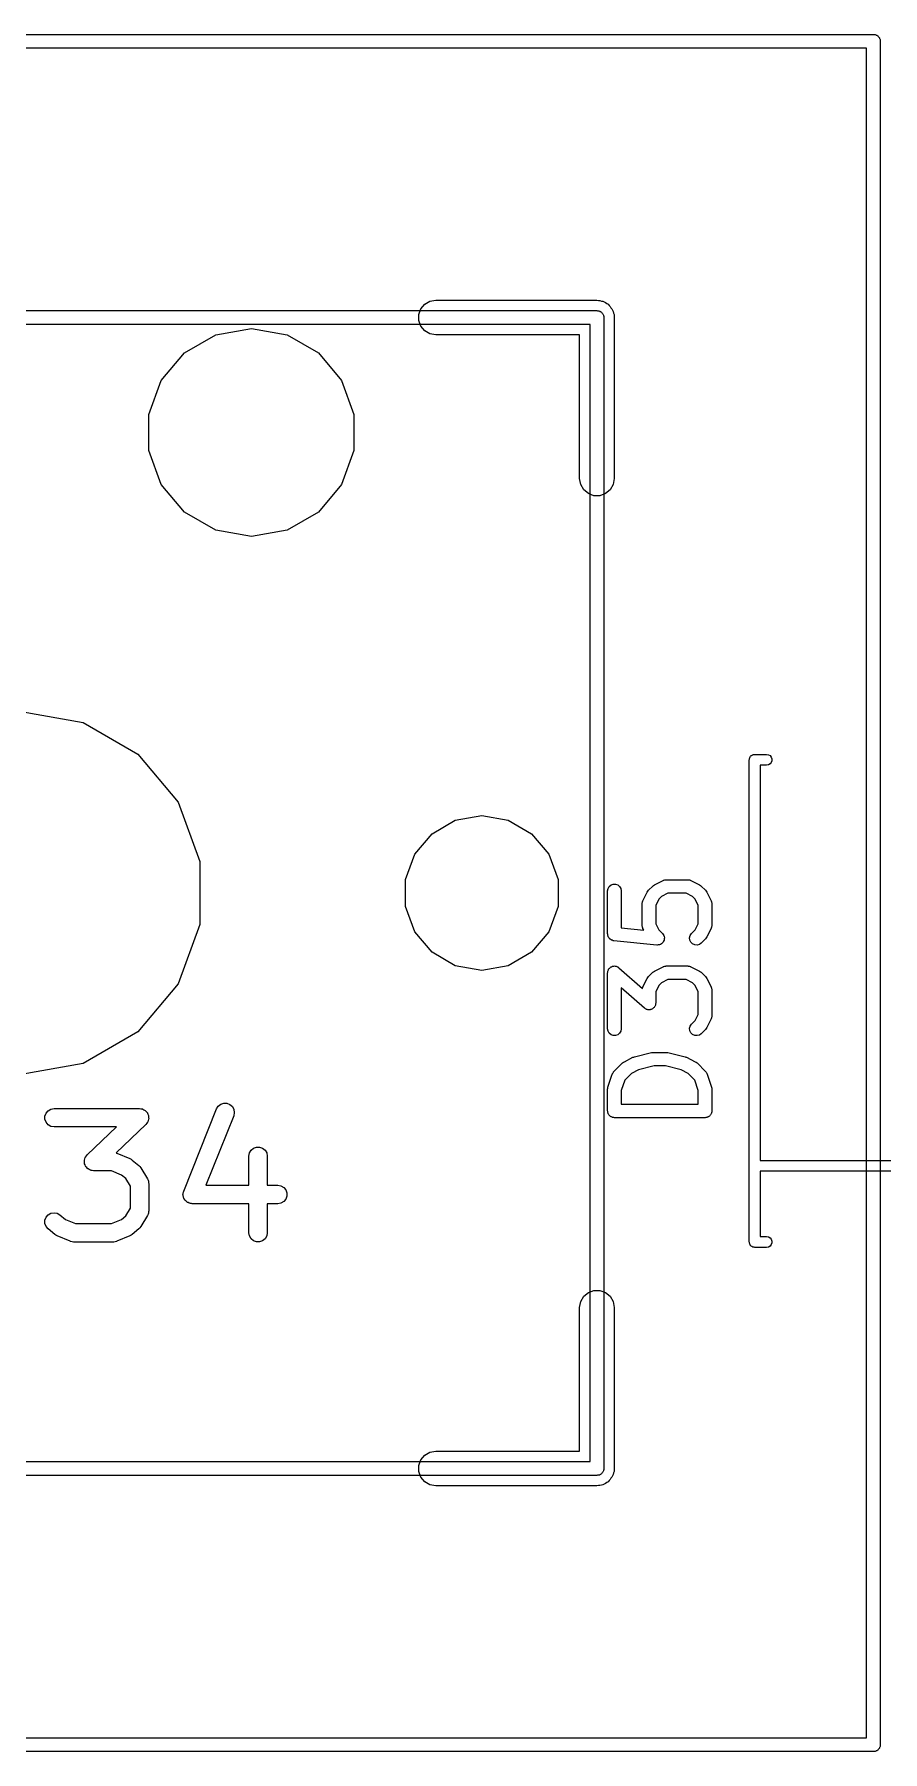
# Model space of a CAD drawing. Header units: millimetres. Extents: x 50 to 169, y 50 to 167.
# Drawn here: x 139.26 to 148.61, y 70.3 to 89.25 of the extents above; entities that cross this region are included whole.
import ezdxf

# ---------------------------------------------------------------- set-up
doc = ezdxf.new("R2010")
doc.units = ezdxf.units.MM
doc.layers.add('BLACK', color=7, linetype='Continuous')

# ---------------------------------------------------------------- blocks, each defined once
blk = doc.blocks.new('hhskb2-Cmts.User')
at = {"layer": 'BLACK'}
for p, q in [((119.65, -100.574), (132.35, -100.574)), ((132.35, -100.574), (132.357, -100.575)), ((132.357, -100.575), (132.363, -100.575)), ((132.363, -100.575), (132.369, -100.577)), ((132.369, -100.577), (132.376, -100.578)), ((132.376, -100.578), (132.382, -100.582)), ((132.382, -100.582), (132.388, -100.584)), ((132.388, -100.584), (132.393, -100.588)), ((132.393, -100.588), (132.399, -100.592)), ((132.399, -100.592), (132.403, -100.597)), ((132.403, -100.597), (132.408, -100.601)), ((132.408, -100.601), (132.412, -100.607)), ((132.412, -100.607), (132.416, -100.612)), ((132.416, -100.612), (132.418, -100.618)), ((132.274, -100.726), (119.726, -100.726)), ((132.274, -113.274), (132.274, -100.726)), ((132.418, -100.618), (132.422, -100.624)), ((132.422, -100.624), (132.423, -100.631)), ((132.423, -100.631), (132.425, -100.637)), ((132.425, -100.637), (132.425, -100.643)), ((132.425, -100.643), (132.426, -100.65)), ((132.426, -100.65), (132.426, -113.35)), ((119.726, -113.274), (132.274, -113.274)), ((132.35, -113.426), (119.65, -113.426)), ((132.357, -113.425), (132.35, -113.426)), ((132.363, -113.425), (132.357, -113.425)), ((132.369, -113.423), (132.363, -113.425)), ((132.376, -113.422), (132.369, -113.423)), ((132.382, -113.418), (132.376, -113.422)), ((132.388, -113.416), (132.382, -113.418)), ((132.393, -113.412), (132.388, -113.416)), ((132.399, -113.408), (132.393, -113.412)), ((132.403, -113.403), (132.399, -113.408)), ((132.408, -113.399), (132.403, -113.403)), ((132.412, -113.393), (132.408, -113.399)), ((132.416, -113.388), (132.412, -113.393)), ((132.418, -113.382), (132.416, -113.388)), ((132.422, -113.376), (132.418, -113.382)), ((132.423, -113.369), (132.422, -113.376)), ((132.425, -113.363), (132.423, -113.369)), ((132.426, -113.35), (132.425, -113.357)), ((132.425, -113.357), (132.425, -113.363))]:
    blk.add_line(p, q, dxfattribs=at)
blk = doc.blocks.new('hhskb2-Dwgs.User')
at = {"layer": 'BLACK'}
for p, q in [((116.602, -97.5258), (135.398, -97.5258)), ((135.398, -97.5258), (135.405, -97.527)), ((135.405, -97.527), (135.411, -97.527)), ((135.411, -97.527), (135.417, -97.5292)), ((135.417, -97.5292), (135.424, -97.5304)), ((135.424, -97.5304), (135.43, -97.5337)), ((135.43, -97.5337), (135.436, -97.536)), ((135.436, -97.536), (135.441, -97.5403)), ((135.441, -97.5403), (135.447, -97.5436)), ((135.447, -97.5436), (135.451, -97.5487)), ((135.451, -97.5487), (135.456, -97.553)), ((135.456, -97.553), (135.46, -97.5588)), ((135.46, -97.5588), (135.464, -97.5639)), ((135.464, -97.5639), (135.466, -97.5702)), ((135.466, -97.5702), (135.47, -97.5759)), ((135.47, -97.5759), (135.471, -97.5825)), ((135.471, -97.5825), (135.473, -97.5888)), ((135.322, -97.6782), (116.678, -97.6782)), ((135.322, -116.322), (135.322, -97.6782)), ((135.473, -97.5888), (135.473, -97.5954)), ((135.473, -97.5954), (135.474, -97.602)), ((135.474, -97.602), (135.474, -116.398)), ((116.678, -116.322), (135.322, -116.322)), ((135.398, -116.474), (116.602, -116.474)), ((135.405, -116.473), (135.398, -116.474)), ((135.411, -116.473), (135.405, -116.473)), ((135.417, -116.471), (135.411, -116.473)), ((135.424, -116.47), (135.417, -116.471)), ((135.43, -116.466), (135.424, -116.47)), ((135.436, -116.464), (135.43, -116.466)), ((135.441, -116.46), (135.436, -116.464)), ((135.447, -116.456), (135.441, -116.46)), ((135.451, -116.451), (135.447, -116.456)), ((135.456, -116.447), (135.451, -116.451)), ((135.46, -116.441), (135.456, -116.447)), ((135.464, -116.436), (135.46, -116.441)), ((135.466, -116.43), (135.464, -116.436)), ((135.47, -116.424), (135.466, -116.43)), ((135.471, -116.417), (135.47, -116.424)), ((135.473, -116.411), (135.471, -116.417)), ((135.474, -116.398), (135.473, -116.405)), ((135.473, -116.405), (135.473, -116.411))]:
    blk.add_line(p, q, dxfattribs=at)
blk = doc.blocks.new('hhskb2-F.SilkS')
at = {"layer": 'BLACK'}
for p, q in [((130.384, -100.617), (130.407, -100.555)), ((130.407, -100.555), (130.45, -100.504)), ((130.45, -100.504), (130.507, -100.471)), ((130.507, -100.471), (130.572, -100.459)), ((130.572, -100.459), (132.35, -100.459)), ((132.35, -100.459), (132.366, -100.462)), ((132.366, -100.462), (132.383, -100.462)), ((132.383, -100.462), (132.399, -100.468)), ((132.399, -100.468), (132.415, -100.471)), ((132.415, -100.471), (132.43, -100.479)), ((132.43, -100.479), (132.445, -100.485)), ((132.445, -100.485), (132.458, -100.496)), ((132.458, -100.496), (132.472, -100.504)), ((132.472, -100.504), (132.483, -100.517)), ((132.483, -100.517), (132.496, -100.528)), ((132.496, -100.528), (132.504, -100.542)), ((132.504, -100.542), (132.515, -100.555)), ((132.515, -100.555), (132.521, -100.57)), ((132.521, -100.57), (132.529, -100.585)), ((132.529, -100.585), (132.532, -100.601)), ((132.532, -100.601), (132.538, -100.617)), ((128.148, -100.842), (128.54, -100.773)), ((128.54, -100.773), (128.932, -100.842)), ((130.384, -100.683), (130.384, -100.617)), ((130.407, -100.745), (130.384, -100.683)), ((130.45, -100.796), (130.407, -100.745)), ((130.507, -100.829), (130.45, -100.796)), ((132.538, -100.617), (132.538, -100.634)), ((132.538, -100.634), (132.54, -100.65)), ((132.54, -100.65), (132.54, -102.428)), ((127.802, -101.041), (128.148, -100.842)), ((128.932, -100.842), (129.278, -101.041)), ((130.572, -100.84), (130.507, -100.829)), ((132.159, -100.84), (130.572, -100.84)), ((132.159, -102.428), (132.159, -100.84)), ((127.546, -101.346), (127.802, -101.041)), ((129.278, -101.041), (129.534, -101.346)), ((127.41, -101.721), (127.546, -101.346)), ((129.534, -101.346), (129.67, -101.721)), ((127.41, -102.119), (127.41, -101.721)), ((129.67, -101.721), (129.67, -102.119)), ((127.546, -102.494), (127.41, -102.119)), ((129.67, -102.119), (129.534, -102.494)), ((127.802, -102.799), (127.546, -102.494)), ((129.534, -102.494), (129.278, -102.799)), ((132.171, -102.493), (132.159, -102.428)), ((132.204, -102.55), (132.171, -102.493)), ((132.529, -102.493), (132.496, -102.55)), ((132.54, -102.428), (132.529, -102.493)), ((132.255, -102.593), (132.204, -102.55)), ((132.317, -102.616), (132.255, -102.593)), ((132.383, -102.616), (132.317, -102.616)), ((132.445, -102.593), (132.383, -102.616)), ((132.496, -102.55), (132.445, -102.593)), ((128.148, -102.998), (127.802, -102.799)), ((129.278, -102.799), (128.932, -102.998)), ((128.54, -103.067), (128.148, -102.998)), ((128.932, -102.998), (128.54, -103.067)), ((126, -104.998), (126.685, -105.119)), ((126.685, -105.119), (127.287, -105.467)), ((127.287, -105.467), (127.733, -105.999)), ((134.03, -105.53), (134.031, -105.525)), ((134.03, -110.85), (134.03, -105.53)), ((134.031, -105.52), (134.033, -105.515)), ((134.031, -105.525), (134.031, -105.52)), ((134.033, -105.515), (134.034, -105.509)), ((134.034, -105.509), (134.036, -105.505)), ((134.036, -105.505), (134.038, -105.5)), ((134.038, -105.5), (134.041, -105.496)), ((134.041, -105.496), (134.044, -105.491)), ((134.044, -105.491), (134.048, -105.488)), ((134.048, -105.488), (134.051, -105.484)), ((134.051, -105.484), (134.056, -105.481)), ((134.056, -105.481), (134.06, -105.478)), ((134.06, -105.478), (134.065, -105.476)), ((134.065, -105.476), (134.069, -105.474)), ((134.069, -105.474), (134.075, -105.473)), ((134.075, -105.473), (134.08, -105.471)), ((134.08, -105.471), (134.085, -105.471)), ((134.085, -105.471), (134.09, -105.47)), ((134.09, -105.47), (134.22, -105.47)), ((134.22, -105.47), (134.241, -105.474)), ((134.241, -105.474), (134.259, -105.484)), ((134.259, -105.484), (134.272, -105.5)), ((134.272, -105.5), (134.279, -105.52)), ((134.279, -105.54), (134.272, -105.56)), ((134.279, -105.52), (134.279, -105.54)), ((134.22, -105.59), (134.15, -105.59)), ((134.15, -105.59), (134.15, -109.95)), ((134.241, -105.586), (134.22, -105.59)), ((134.259, -105.576), (134.241, -105.586)), ((134.272, -105.56), (134.259, -105.576)), ((127.733, -105.999), (127.971, -106.652)), ((130.531, -106.346), (130.788, -106.197)), ((130.788, -106.197), (131.08, -106.146)), ((131.08, -106.146), (131.372, -106.197)), ((131.372, -106.197), (131.629, -106.346)), ((130.34, -106.573), (130.531, -106.346)), ((131.629, -106.346), (131.82, -106.573)), ((127.971, -106.652), (127.971, -107.348)), ((130.239, -106.852), (130.34, -106.573)), ((131.82, -106.573), (131.921, -106.852)), ((130.239, -107.148), (130.239, -106.852)), ((131.921, -106.852), (131.921, -107.148)), ((132.985, -106.909), (133.08, -106.861)), ((133.08, -106.861), (133.084, -106.86)), ((133.084, -106.86), (133.088, -106.858)), ((133.088, -106.858), (133.097, -106.856)), ((133.097, -106.856), (133.105, -106.854)), ((133.105, -106.854), (133.11, -106.854)), ((133.11, -106.854), (133.114, -106.853)), ((133.114, -106.853), (133.352, -106.853)), ((133.352, -106.853), (133.356, -106.854)), ((133.356, -106.854), (133.36, -106.854)), ((133.36, -106.854), (133.369, -106.856)), ((133.369, -106.856), (133.378, -106.858)), ((133.378, -106.858), (133.381, -106.86)), ((133.381, -106.86), (133.385, -106.861)), ((133.385, -106.861), (133.481, -106.909)), ((132.467, -106.976), (132.472, -106.95)), ((132.467, -107.452), (132.467, -106.976)), ((132.472, -106.95), (132.485, -106.928)), ((132.485, -106.928), (132.505, -106.911)), ((132.505, -106.911), (132.529, -106.902)), ((132.529, -106.902), (132.555, -106.902)), ((132.555, -106.902), (132.58, -106.911)), ((132.58, -106.911), (132.6, -106.928)), ((132.6, -106.928), (132.613, -106.95)), ((132.613, -106.95), (132.617, -106.976)), ((132.617, -106.976), (132.617, -107.384)), ((132.856, -107.085), (132.904, -106.99)), ((132.904, -106.99), (132.911, -106.98)), ((132.911, -106.98), (132.918, -106.97)), ((132.918, -106.97), (132.966, -106.923)), ((132.966, -106.923), (132.975, -106.916)), ((132.975, -106.916), (132.985, -106.909)), ((133.063, -107.037), (133.033, -107.068)), ((133.132, -107.003), (133.063, -107.037)), ((133.334, -107.003), (133.132, -107.003)), ((133.403, -107.037), (133.334, -107.003)), ((133.433, -107.068), (133.403, -107.037)), ((133.481, -106.909), (133.49, -106.916)), ((133.49, -106.916), (133.5, -106.923)), ((133.5, -106.923), (133.548, -106.97)), ((133.548, -106.97), (133.555, -106.98)), ((133.555, -106.98), (133.562, -106.99)), ((133.562, -106.99), (133.609, -107.085)), ((130.34, -107.427), (130.239, -107.148)), ((131.921, -107.148), (131.82, -107.427)), ((132.848, -107.119), (132.849, -107.114)), ((132.848, -107.357), (132.848, -107.119)), ((132.849, -107.11), (132.851, -107.102)), ((132.849, -107.114), (132.849, -107.11)), ((132.851, -107.102), (132.853, -107.093)), ((132.853, -107.093), (132.855, -107.089)), ((132.855, -107.089), (132.856, -107.085)), ((133.033, -107.068), (132.998, -107.136)), ((132.998, -107.136), (132.998, -107.339)), ((133.467, -107.136), (133.433, -107.068)), ((133.467, -107.339), (133.467, -107.136)), ((133.609, -107.085), (133.611, -107.089)), ((133.611, -107.089), (133.613, -107.093)), ((133.613, -107.093), (133.614, -107.102)), ((133.614, -107.102), (133.617, -107.11)), ((133.617, -107.11), (133.617, -107.114)), ((133.617, -107.114), (133.617, -107.119)), ((133.617, -107.119), (133.617, -107.357)), ((127.971, -107.348), (127.733, -108.001)), ((130.531, -107.654), (130.34, -107.427)), ((131.82, -107.427), (131.629, -107.654)), ((132.617, -107.384), (132.866, -107.409)), ((132.849, -107.361), (132.848, -107.357)), ((132.849, -107.365), (132.849, -107.361)), ((132.851, -107.374), (132.849, -107.365)), ((132.853, -107.382), (132.851, -107.374)), ((132.855, -107.386), (132.853, -107.382)), ((132.856, -107.39), (132.855, -107.386)), ((132.866, -107.409), (132.856, -107.39)), ((132.998, -107.339), (133.033, -107.407)), ((133.033, -107.407), (133.072, -107.446)), ((133.394, -107.446), (133.433, -107.407)), ((133.433, -107.407), (133.467, -107.339)), ((133.609, -107.39), (133.562, -107.485)), ((133.611, -107.386), (133.609, -107.39)), ((133.613, -107.382), (133.611, -107.386)), ((133.614, -107.374), (133.613, -107.382)), ((133.617, -107.365), (133.614, -107.374)), ((133.617, -107.357), (133.617, -107.361)), ((133.617, -107.361), (133.617, -107.365)), ((132.468, -107.455), (132.467, -107.452)), ((132.468, -107.458), (132.468, -107.455)), ((132.47, -107.467), (132.468, -107.458)), ((132.472, -107.478), (132.47, -107.467)), ((132.473, -107.48), (132.472, -107.478)), ((132.474, -107.483), (132.473, -107.48)), ((132.48, -107.491), (132.474, -107.483)), ((132.485, -107.5), (132.48, -107.491)), ((132.487, -107.502), (132.485, -107.5)), ((132.489, -107.504), (132.487, -107.502)), ((132.497, -107.51), (132.489, -107.504)), ((132.505, -107.517), (132.497, -107.51)), ((132.508, -107.518), (132.505, -107.517)), ((132.51, -107.519), (132.508, -107.518)), ((132.52, -107.522), (132.51, -107.519)), ((132.529, -107.526), (132.52, -107.522)), ((132.532, -107.526), (132.529, -107.526)), ((132.535, -107.527), (132.532, -107.526)), ((133.011, -107.574), (132.535, -107.527)), ((133.012, -107.574), (133.011, -107.574)), ((133.024, -107.573), (133.012, -107.574)), ((133.012, -107.574), (133.012, -107.574)), ((133.037, -107.572), (133.024, -107.573)), ((133.038, -107.572), (133.037, -107.572)), ((133.049, -107.567), (133.038, -107.572)), ((133.038, -107.572), (133.038, -107.572)), ((133.061, -107.561), (133.049, -107.567)), ((133.062, -107.561), (133.061, -107.561)), ((133.061, -107.561), (133.061, -107.561)), ((133.07, -107.552), (133.062, -107.561)), ((133.079, -107.543), (133.07, -107.552)), ((133.072, -107.446), (133.072, -107.447)), ((133.072, -107.447), (133.072, -107.447)), ((133.072, -107.447), (133.079, -107.458)), ((133.079, -107.458), (133.087, -107.468)), ((133.08, -107.543), (133.079, -107.543)), ((133.085, -107.531), (133.08, -107.543)), ((133.08, -107.543), (133.08, -107.543)), ((133.091, -107.52), (133.085, -107.531)), ((133.087, -107.468), (133.087, -107.468)), ((133.087, -107.468), (133.087, -107.469)), ((133.087, -107.469), (133.09, -107.481)), ((133.09, -107.481), (133.093, -107.493)), ((133.092, -107.506), (133.091, -107.519)), ((133.091, -107.519), (133.091, -107.519)), ((133.091, -107.519), (133.091, -107.52)), ((133.093, -107.494), (133.092, -107.506)), ((133.093, -107.493), (133.093, -107.493)), ((133.093, -107.493), (133.093, -107.494)), ((133.372, -107.493), (133.379, -107.468)), ((133.375, -107.519), (133.372, -107.493)), ((133.386, -107.543), (133.375, -107.519)), ((133.379, -107.468), (133.394, -107.446)), ((133.404, -107.561), (133.386, -107.543)), ((133.428, -107.572), (133.404, -107.561)), ((133.454, -107.574), (133.428, -107.572)), ((133.479, -107.567), (133.454, -107.574)), ((133.5, -107.553), (133.479, -107.567)), ((133.548, -107.505), (133.5, -107.553)), ((133.555, -107.495), (133.548, -107.505)), ((133.562, -107.485), (133.555, -107.495)), ((130.788, -107.803), (130.531, -107.654)), ((131.08, -107.854), (130.788, -107.803)), ((131.372, -107.803), (131.08, -107.854)), ((131.629, -107.654), (131.372, -107.803)), ((132.505, -107.816), (132.512, -107.813)), ((132.512, -107.813), (132.518, -107.809)), ((132.518, -107.809), (132.524, -107.809)), ((132.524, -107.809), (132.529, -107.807)), ((132.529, -107.807), (132.537, -107.807)), ((132.537, -107.807), (132.544, -107.805)), ((132.544, -107.805), (132.55, -107.807)), ((132.55, -107.807), (132.555, -107.807)), ((132.555, -107.807), (132.562, -107.809)), ((132.562, -107.809), (132.569, -107.811)), ((132.569, -107.811), (132.574, -107.814)), ((132.574, -107.814), (132.58, -107.816)), ((132.985, -107.861), (133.08, -107.813)), ((133.08, -107.813), (133.084, -107.812)), ((133.084, -107.812), (133.088, -107.81)), ((133.088, -107.81), (133.097, -107.808)), ((133.097, -107.808), (133.105, -107.806)), ((133.105, -107.806), (133.11, -107.806)), ((133.11, -107.806), (133.114, -107.805)), ((133.114, -107.805), (133.352, -107.805)), ((133.352, -107.805), (133.356, -107.806)), ((133.356, -107.806), (133.36, -107.806)), ((133.36, -107.806), (133.369, -107.808)), ((133.369, -107.808), (133.378, -107.81)), ((133.378, -107.81), (133.381, -107.812)), ((133.381, -107.812), (133.385, -107.813)), ((133.385, -107.813), (133.481, -107.861)), ((127.733, -108.001), (127.287, -108.533)), ((132.467, -107.88), (132.469, -107.873)), ((132.467, -108.5), (132.467, -107.88)), ((132.469, -107.866), (132.471, -107.861)), ((132.469, -107.873), (132.469, -107.866)), ((132.471, -107.861), (132.472, -107.855)), ((132.472, -107.855), (132.476, -107.848)), ((132.476, -107.848), (132.478, -107.842)), ((132.478, -107.842), (132.482, -107.837)), ((132.482, -107.837), (132.485, -107.832)), ((132.485, -107.832), (132.491, -107.828)), ((132.491, -107.828), (132.495, -107.822)), ((132.495, -107.822), (132.5, -107.819)), ((132.5, -107.819), (132.505, -107.816)), ((132.58, -107.816), (132.585, -107.82)), ((132.585, -107.82), (132.592, -107.824)), ((132.592, -107.824), (132.852, -108.052)), ((132.856, -108.037), (132.904, -107.942)), ((132.904, -107.942), (132.911, -107.933)), ((132.911, -107.933), (132.918, -107.923)), ((132.918, -107.923), (132.966, -107.875)), ((132.966, -107.875), (132.975, -107.868)), ((132.975, -107.868), (132.985, -107.861)), ((133.063, -107.99), (133.033, -108.02)), ((133.132, -107.955), (133.063, -107.99)), ((133.334, -107.955), (133.132, -107.955)), ((133.403, -107.99), (133.334, -107.955)), ((133.433, -108.02), (133.403, -107.99)), ((133.481, -107.861), (133.49, -107.868)), ((133.49, -107.868), (133.5, -107.875)), ((133.5, -107.875), (133.548, -107.923)), ((133.548, -107.923), (133.555, -107.933)), ((133.555, -107.933), (133.562, -107.942)), ((133.562, -107.942), (133.609, -108.037)), ((132.874, -108.27), (132.617, -108.046)), ((132.617, -108.046), (132.617, -108.5)), ((132.852, -108.052), (132.853, -108.045)), ((132.853, -108.045), (132.855, -108.042)), ((132.855, -108.042), (132.856, -108.037)), ((133.033, -108.02), (132.998, -108.089)), ((132.998, -108.089), (132.998, -108.214)), ((133.467, -108.089), (133.433, -108.02)), ((133.467, -108.339), (133.467, -108.089)), ((133.609, -108.037), (133.611, -108.042)), ((133.611, -108.042), (133.613, -108.045)), ((133.613, -108.045), (133.614, -108.054)), ((133.614, -108.054), (133.617, -108.062)), ((133.617, -108.062), (133.617, -108.067)), ((133.617, -108.067), (133.617, -108.071)), ((133.617, -108.071), (133.617, -108.357)), ((132.88, -108.274), (132.874, -108.27)), ((132.886, -108.279), (132.88, -108.274)), ((132.891, -108.281), (132.886, -108.279)), ((132.896, -108.284), (132.891, -108.281)), ((132.903, -108.285), (132.896, -108.284)), ((132.91, -108.288), (132.903, -108.285)), ((132.916, -108.288), (132.91, -108.288)), ((132.922, -108.289), (132.916, -108.288)), ((132.929, -108.288), (132.922, -108.289)), ((132.936, -108.288), (132.929, -108.288)), ((132.942, -108.286), (132.936, -108.288)), ((132.948, -108.285), (132.942, -108.286)), ((132.954, -108.281), (132.948, -108.285)), ((132.961, -108.279), (132.954, -108.281)), ((132.965, -108.275), (132.961, -108.279)), ((132.97, -108.272), (132.965, -108.275)), ((132.975, -108.267), (132.97, -108.272)), ((132.981, -108.262), (132.975, -108.267)), ((132.984, -108.257), (132.981, -108.262)), ((132.987, -108.253), (132.984, -108.257)), ((132.99, -108.246), (132.987, -108.253)), ((132.994, -108.239), (132.99, -108.246)), ((132.995, -108.234), (132.994, -108.239)), ((132.997, -108.228), (132.995, -108.234)), ((132.998, -108.214), (132.997, -108.221)), ((132.997, -108.221), (132.997, -108.228)), ((133.433, -108.407), (133.467, -108.339)), ((133.613, -108.382), (133.611, -108.386)), ((133.614, -108.374), (133.613, -108.382)), ((133.617, -108.365), (133.614, -108.374)), ((133.617, -108.357), (133.617, -108.361)), ((133.617, -108.361), (133.617, -108.365)), ((127.287, -108.533), (126.685, -108.881)), ((132.472, -108.525), (132.467, -108.5)), ((132.485, -108.548), (132.472, -108.525)), ((132.505, -108.564), (132.485, -108.548)), ((132.529, -108.573), (132.505, -108.564)), ((132.555, -108.573), (132.529, -108.573)), ((132.58, -108.564), (132.555, -108.573)), ((132.6, -108.548), (132.58, -108.564)), ((132.613, -108.525), (132.6, -108.548)), ((132.617, -108.5), (132.613, -108.525)), ((133.372, -108.493), (133.379, -108.468)), ((133.375, -108.519), (133.372, -108.493)), ((133.386, -108.543), (133.375, -108.519)), ((133.379, -108.468), (133.394, -108.446)), ((133.404, -108.561), (133.386, -108.543)), ((133.394, -108.446), (133.433, -108.407)), ((133.428, -108.572), (133.404, -108.561)), ((133.454, -108.574), (133.428, -108.572)), ((133.479, -108.567), (133.454, -108.574)), ((133.5, -108.553), (133.479, -108.567)), ((133.548, -108.505), (133.5, -108.553)), ((133.555, -108.495), (133.548, -108.505)), ((133.562, -108.485), (133.555, -108.495)), ((133.609, -108.39), (133.562, -108.485)), ((133.611, -108.386), (133.609, -108.39)), ((132.762, -108.808), (132.953, -108.76)), ((132.953, -108.76), (132.962, -108.759)), ((132.962, -108.759), (132.971, -108.758)), ((132.971, -108.758), (133.114, -108.758)), ((133.114, -108.758), (133.123, -108.759)), ((133.123, -108.759), (133.132, -108.76)), ((133.132, -108.76), (133.322, -108.808)), ((126.685, -108.881), (126, -109.002)), ((132.537, -108.97), (132.632, -108.875)), ((132.632, -108.875), (132.642, -108.868)), ((132.642, -108.868), (132.652, -108.861)), ((132.652, -108.861), (132.747, -108.813)), ((132.807, -108.951), (132.73, -108.99)), ((132.747, -108.813), (132.755, -108.811)), ((132.755, -108.811), (132.762, -108.808)), ((132.98, -108.908), (132.807, -108.951)), ((133.105, -108.908), (132.98, -108.908)), ((133.278, -108.951), (133.105, -108.908)), ((133.355, -108.99), (133.278, -108.951)), ((133.322, -108.808), (133.33, -108.811)), ((133.33, -108.811), (133.338, -108.813)), ((133.338, -108.813), (133.433, -108.861)), ((133.433, -108.861), (133.443, -108.868)), ((133.443, -108.868), (133.453, -108.875)), ((133.453, -108.875), (133.548, -108.97)), ((132.471, -109.142), (132.519, -109)), ((132.519, -109), (132.521, -108.996)), ((132.521, -108.996), (132.522, -108.992)), ((132.522, -108.992), (132.527, -108.984)), ((132.527, -108.984), (132.531, -108.977)), ((132.531, -108.977), (132.534, -108.974)), ((132.534, -108.974), (132.537, -108.97)), ((132.656, -109.064), (132.617, -109.178)), ((132.73, -108.99), (132.656, -109.064)), ((133.429, -109.064), (133.355, -108.99)), ((133.467, -109.178), (133.429, -109.064)), ((133.548, -108.97), (133.55, -108.974)), ((133.55, -108.974), (133.554, -108.977)), ((133.554, -108.977), (133.558, -108.984)), ((133.558, -108.984), (133.563, -108.992)), ((133.563, -108.992), (133.564, -108.996)), ((133.564, -108.996), (133.566, -109)), ((133.566, -109), (133.614, -109.142)), ((128.174, -109.351), (128.202, -109.33)), ((128.202, -109.33), (128.235, -109.318)), ((128.235, -109.318), (128.27, -109.32)), ((128.27, -109.32), (128.303, -109.333)), ((132.467, -109.166), (132.469, -109.154)), ((132.467, -109.404), (132.467, -109.166)), ((132.469, -109.154), (132.471, -109.142)), ((132.617, -109.178), (132.617, -109.329)), ((132.617, -109.329), (133.467, -109.329)), ((133.467, -109.329), (133.467, -109.178)), ((133.614, -109.142), (133.615, -109.154)), ((133.615, -109.154), (133.617, -109.166)), ((133.617, -109.166), (133.617, -109.404)), ((126.263, -109.462), (126.275, -109.429)), ((126.263, -109.497), (126.263, -109.462)), ((126.275, -109.53), (126.263, -109.497)), ((126.275, -109.429), (126.298, -109.402)), ((126.298, -109.402), (126.328, -109.384)), ((126.328, -109.384), (126.363, -109.378)), ((126.363, -109.378), (127.306, -109.378)), ((127.306, -109.378), (127.321, -109.38)), ((127.321, -109.38), (127.335, -109.382)), ((127.335, -109.382), (127.338, -109.383)), ((127.338, -109.383), (127.341, -109.384)), ((127.341, -109.384), (127.354, -109.391)), ((127.354, -109.391), (127.367, -109.398)), ((127.367, -109.398), (127.369, -109.4)), ((127.369, -109.4), (127.372, -109.402)), ((127.372, -109.402), (127.381, -109.413)), ((127.381, -109.413), (127.391, -109.423)), ((127.391, -109.423), (127.392, -109.426)), ((127.392, -109.426), (127.394, -109.429)), ((127.394, -109.429), (127.399, -109.442)), ((127.401, -109.511), (127.397, -109.525)), ((127.399, -109.442), (127.405, -109.456)), ((127.406, -109.497), (127.401, -109.511)), ((127.405, -109.456), (127.405, -109.459)), ((127.405, -109.459), (127.406, -109.462)), ((127.406, -109.462), (127.406, -109.476)), ((127.406, -109.476), (127.407, -109.491)), ((127.407, -109.491), (127.406, -109.494)), ((127.406, -109.494), (127.406, -109.497)), ((127.793, -110.288), (128.155, -109.381)), ((128.344, -109.457), (128.037, -110.225)), ((128.155, -109.381), (128.174, -109.351)), ((128.303, -109.333), (128.33, -109.356)), ((128.33, -109.356), (128.346, -109.387)), ((128.351, -109.422), (128.344, -109.457)), ((128.346, -109.387), (128.351, -109.422)), ((132.469, -109.411), (132.467, -109.404)), ((132.469, -109.417), (132.469, -109.411)), ((132.471, -109.423), (132.469, -109.417)), ((132.472, -109.43), (132.471, -109.423)), ((132.475, -109.436), (132.472, -109.43)), ((132.477, -109.442), (132.475, -109.436)), ((132.482, -109.447), (132.477, -109.442)), ((132.485, -109.452), (132.482, -109.447)), ((132.49, -109.457), (132.485, -109.452)), ((132.494, -109.462), (132.49, -109.457)), ((132.5, -109.465), (132.494, -109.462)), ((132.505, -109.469), (132.5, -109.465)), ((132.511, -109.471), (132.505, -109.469)), ((132.517, -109.475), (132.511, -109.471)), ((132.523, -109.476), (132.517, -109.475)), ((132.529, -109.478), (132.523, -109.476)), ((132.536, -109.478), (132.529, -109.478)), ((132.542, -109.479), (132.536, -109.478)), ((133.542, -109.479), (132.542, -109.479)), ((133.549, -109.478), (133.542, -109.479)), ((133.555, -109.478), (133.549, -109.478)), ((133.562, -109.476), (133.555, -109.478)), ((133.568, -109.475), (133.562, -109.476)), ((133.574, -109.471), (133.568, -109.475)), ((133.58, -109.469), (133.574, -109.471)), ((133.585, -109.465), (133.58, -109.469)), ((133.591, -109.462), (133.585, -109.465)), ((133.595, -109.457), (133.591, -109.462)), ((133.6, -109.452), (133.595, -109.457)), ((133.603, -109.447), (133.6, -109.452)), ((133.607, -109.442), (133.603, -109.447)), ((133.61, -109.436), (133.607, -109.442)), ((133.613, -109.43), (133.61, -109.436)), ((133.614, -109.423), (133.613, -109.43)), ((133.616, -109.417), (133.614, -109.423)), ((133.617, -109.404), (133.616, -109.411)), ((133.616, -109.411), (133.616, -109.417)), ((126.298, -109.557), (126.275, -109.53)), ((126.328, -109.575), (126.298, -109.557)), ((126.363, -109.581), (126.328, -109.575)), ((127.052, -109.581), (126.363, -109.581)), ((126.728, -109.89), (127.052, -109.581)), ((127.376, -109.553), (127.047, -109.867)), ((127.385, -109.541), (127.376, -109.553)), ((127.394, -109.53), (127.385, -109.541)), ((127.395, -109.527), (127.394, -109.53)), ((127.397, -109.525), (127.395, -109.527)), ((126.72, -109.901), (126.728, -109.89)), ((127.047, -109.867), (127.051, -109.868)), ((127.051, -109.868), (127.053, -109.869)), ((127.053, -109.869), (127.055, -109.87)), ((127.055, -109.87), (127.2, -109.93)), ((128.511, -109.903), (128.517, -109.868)), ((128.517, -109.868), (128.535, -109.838)), ((128.535, -109.838), (128.562, -109.815)), ((128.562, -109.815), (128.595, -109.803)), ((128.595, -109.803), (128.63, -109.803)), ((128.63, -109.803), (128.663, -109.815)), ((128.663, -109.815), (128.69, -109.838)), ((128.69, -109.838), (128.708, -109.868)), ((128.708, -109.868), (128.714, -109.903)), ((126.697, -109.952), (126.698, -109.949)), ((126.698, -109.966), (126.697, -109.952)), ((126.698, -109.946), (126.703, -109.932)), ((126.698, -109.949), (126.698, -109.946)), ((126.698, -109.981), (126.698, -109.966)), ((126.699, -109.984), (126.698, -109.981)), ((126.7, -109.987), (126.699, -109.984)), ((126.705, -110.001), (126.7, -109.987)), ((126.703, -109.932), (126.707, -109.918)), ((126.71, -110.014), (126.705, -110.001)), ((126.707, -109.918), (126.709, -109.916)), ((126.709, -109.916), (126.71, -109.913)), ((126.71, -109.913), (126.72, -109.901)), ((126.712, -110.017), (126.71, -110.014)), ((126.714, -110.02), (126.712, -110.017)), ((126.724, -110.03), (126.714, -110.02)), ((126.733, -110.041), (126.724, -110.03)), ((126.736, -110.043), (126.733, -110.041)), ((126.738, -110.045), (126.736, -110.043)), ((126.751, -110.052), (126.738, -110.045)), ((126.764, -110.059), (126.751, -110.052)), ((126.767, -110.059), (126.764, -110.059)), ((126.77, -110.061), (126.767, -110.059)), ((126.784, -110.062), (126.77, -110.061)), ((126.798, -110.065), (126.784, -110.062)), ((126.996, -110.065), (126.798, -110.065)), ((127.108, -110.112), (126.996, -110.065)), ((127.2, -109.93), (127.213, -109.938)), ((127.213, -109.938), (127.226, -109.946)), ((127.226, -109.946), (127.299, -110.006)), ((127.299, -110.006), (127.31, -110.019)), ((127.31, -110.019), (127.321, -110.032)), ((127.321, -110.032), (127.393, -110.153)), ((128.511, -110.225), (128.511, -109.903)), ((128.714, -109.903), (128.714, -110.225)), ((134.15, -109.95), (136.85, -109.95)), ((136.85, -110.07), (134.15, -110.07)), ((134.15, -110.07), (134.15, -110.79)), ((127.155, -110.151), (127.108, -110.112)), ((127.205, -110.233), (127.155, -110.151)), ((127.205, -110.479), (127.205, -110.233)), ((127.393, -110.153), (127.397, -110.162)), ((127.397, -110.162), (127.402, -110.17)), ((127.402, -110.17), (127.403, -110.178)), ((127.403, -110.178), (127.406, -110.186)), ((127.406, -110.186), (127.406, -110.196)), ((127.406, -110.196), (127.408, -110.205)), ((127.408, -110.205), (127.408, -110.508)), ((128.037, -110.225), (128.511, -110.225)), ((128.714, -110.225), (128.83, -110.225)), ((128.83, -110.225), (128.865, -110.231)), ((128.865, -110.231), (128.896, -110.248)), ((128.896, -110.248), (128.918, -110.275)), ((128.918, -110.275), (128.93, -110.309)), ((127.785, -110.323), (127.787, -110.316)), ((127.787, -110.333), (127.785, -110.323)), ((127.787, -110.309), (127.79, -110.299)), ((127.787, -110.316), (127.787, -110.309)), ((127.787, -110.344), (127.787, -110.333)), ((127.789, -110.351), (127.787, -110.344)), ((127.79, -110.358), (127.789, -110.351)), ((127.79, -110.299), (127.793, -110.288)), ((127.795, -110.367), (127.79, -110.358)), ((127.799, -110.377), (127.795, -110.367)), ((127.804, -110.383), (127.799, -110.377)), ((127.807, -110.389), (127.804, -110.383)), ((127.815, -110.396), (127.807, -110.389)), ((127.822, -110.404), (127.815, -110.396)), ((127.828, -110.408), (127.822, -110.404)), ((127.833, -110.413), (127.828, -110.408)), ((127.843, -110.416), (127.833, -110.413)), ((127.852, -110.422), (127.843, -110.416)), ((127.859, -110.423), (127.852, -110.422)), ((127.866, -110.426), (127.859, -110.423)), ((127.877, -110.426), (127.866, -110.426)), ((127.887, -110.428), (127.877, -110.426)), ((128.511, -110.428), (127.887, -110.428)), ((128.511, -110.75), (128.511, -110.428)), ((128.83, -110.428), (128.714, -110.428)), ((128.714, -110.428), (128.714, -110.75)), ((128.865, -110.422), (128.83, -110.428)), ((128.896, -110.404), (128.865, -110.422)), ((128.918, -110.377), (128.896, -110.404)), ((128.93, -110.344), (128.918, -110.377)), ((128.93, -110.309), (128.93, -110.344)), ((126.263, -110.611), (126.275, -110.578)), ((126.263, -110.647), (126.263, -110.611)), ((126.275, -110.68), (126.263, -110.647)), ((126.275, -110.578), (126.297, -110.551)), ((126.297, -110.551), (126.328, -110.533)), ((126.328, -110.533), (126.363, -110.527)), ((126.363, -110.527), (126.397, -110.533)), ((126.397, -110.533), (126.428, -110.551)), ((126.428, -110.551), (126.489, -110.601)), ((126.489, -110.601), (126.601, -110.648)), ((126.601, -110.648), (126.996, -110.648)), ((126.996, -110.648), (127.108, -110.601)), ((127.108, -110.601), (127.155, -110.562)), ((127.155, -110.562), (127.205, -110.479)), ((127.393, -110.56), (127.321, -110.681)), ((127.397, -110.551), (127.393, -110.56)), ((127.402, -110.542), (127.397, -110.551)), ((127.403, -110.534), (127.402, -110.542)), ((127.406, -110.527), (127.403, -110.534)), ((127.408, -110.508), (127.406, -110.517)), ((127.406, -110.517), (127.406, -110.527)), ((126.298, -110.707), (126.275, -110.68)), ((126.37, -110.767), (126.298, -110.707)), ((126.384, -110.775), (126.37, -110.767)), ((126.396, -110.783), (126.384, -110.775)), ((126.541, -110.843), (126.396, -110.783)), ((126.544, -110.844), (126.541, -110.843)), ((126.546, -110.845), (126.544, -110.844)), ((126.561, -110.848), (126.546, -110.845)), ((127.051, -110.845), (127.036, -110.848)), ((127.053, -110.844), (127.051, -110.845)), ((127.055, -110.843), (127.053, -110.844)), ((127.2, -110.783), (127.055, -110.843)), ((127.213, -110.775), (127.2, -110.783)), ((127.226, -110.767), (127.213, -110.775)), ((127.299, -110.707), (127.226, -110.767)), ((127.31, -110.694), (127.299, -110.707)), ((127.321, -110.681), (127.31, -110.694)), ((128.517, -110.784), (128.511, -110.75)), ((128.535, -110.815), (128.517, -110.784)), ((128.562, -110.838), (128.535, -110.815)), ((128.595, -110.85), (128.562, -110.838)), ((128.663, -110.838), (128.63, -110.85)), ((128.69, -110.815), (128.663, -110.838)), ((128.708, -110.784), (128.69, -110.815)), ((128.714, -110.75), (128.708, -110.784)), ((134.15, -110.79), (134.22, -110.79)), ((134.22, -110.79), (134.241, -110.794)), ((134.241, -110.794), (134.259, -110.804)), ((134.259, -110.804), (134.272, -110.82)), ((134.272, -110.82), (134.279, -110.84)), ((134.279, -110.84), (134.279, -110.86)), ((126.576, -110.851), (126.561, -110.848)), ((126.578, -110.851), (126.576, -110.851)), ((126.581, -110.851), (126.578, -110.851)), ((127.016, -110.851), (126.581, -110.851)), ((127.018, -110.851), (127.016, -110.851)), ((127.021, -110.851), (127.018, -110.851)), ((127.036, -110.848), (127.021, -110.851)), ((128.63, -110.85), (128.595, -110.85)), ((134.031, -110.855), (134.03, -110.85)), ((134.031, -110.86), (134.031, -110.855)), ((134.033, -110.865), (134.031, -110.86)), ((134.034, -110.871), (134.033, -110.865)), ((134.036, -110.875), (134.034, -110.871)), ((134.038, -110.88), (134.036, -110.875)), ((134.041, -110.884), (134.038, -110.88)), ((134.044, -110.889), (134.041, -110.884)), ((134.048, -110.892), (134.044, -110.889)), ((134.051, -110.896), (134.048, -110.892)), ((134.056, -110.899), (134.051, -110.896)), ((134.06, -110.902), (134.056, -110.899)), ((134.065, -110.904), (134.06, -110.902)), ((134.069, -110.906), (134.065, -110.904)), ((134.075, -110.907), (134.069, -110.906)), ((134.08, -110.909), (134.075, -110.907)), ((134.085, -110.909), (134.08, -110.909)), ((134.09, -110.91), (134.085, -110.909)), ((134.22, -110.91), (134.09, -110.91)), ((134.241, -110.906), (134.22, -110.91)), ((134.259, -110.896), (134.241, -110.906)), ((134.272, -110.88), (134.259, -110.896)), ((134.279, -110.86), (134.272, -110.88)), ((132.204, -111.45), (132.255, -111.407)), ((132.255, -111.407), (132.317, -111.384)), ((132.317, -111.384), (132.383, -111.384)), ((132.383, -111.384), (132.445, -111.407)), ((132.445, -111.407), (132.496, -111.45)), ((132.159, -111.572), (132.171, -111.507)), ((132.159, -113.159), (132.159, -111.572)), ((132.171, -111.507), (132.204, -111.45)), ((132.496, -111.45), (132.529, -111.507)), ((132.529, -111.507), (132.54, -111.572)), ((132.54, -111.572), (132.54, -113.35)), ((130.384, -113.317), (130.407, -113.255)), ((130.407, -113.255), (130.45, -113.204)), ((130.45, -113.204), (130.507, -113.171)), ((130.507, -113.171), (130.572, -113.159)), ((130.572, -113.159), (132.159, -113.159)), ((130.384, -113.383), (130.384, -113.317)), ((130.407, -113.445), (130.384, -113.383)), ((130.45, -113.496), (130.407, -113.445)), ((130.507, -113.529), (130.45, -113.496)), ((132.472, -113.496), (132.458, -113.504)), ((132.483, -113.483), (132.472, -113.496)), ((132.496, -113.472), (132.483, -113.483)), ((132.504, -113.458), (132.496, -113.472)), ((132.515, -113.445), (132.504, -113.458)), ((132.521, -113.43), (132.515, -113.445)), ((132.529, -113.415), (132.521, -113.43)), ((132.532, -113.399), (132.529, -113.415)), ((132.538, -113.383), (132.532, -113.399)), ((132.54, -113.35), (132.538, -113.366)), ((132.538, -113.366), (132.538, -113.383)), ((130.572, -113.54), (130.507, -113.529)), ((132.35, -113.54), (130.572, -113.54)), ((132.366, -113.538), (132.35, -113.54)), ((132.383, -113.538), (132.366, -113.538)), ((132.399, -113.532), (132.383, -113.538)), ((132.415, -113.529), (132.399, -113.532)), ((132.43, -113.521), (132.415, -113.529)), ((132.445, -113.515), (132.43, -113.521)), ((132.458, -113.504), (132.445, -113.515))]:
    blk.add_line(p, q, dxfattribs=at)

msp = doc.modelspace()

# ---------------------------------------------------------------- block references
for name in ['hhskb2-F.SilkS', 'hhskb2-Dwgs.User', 'hhskb2-Cmts.User']:
    msp.add_blockref(name, (13.113, 186.774))

doc.saveas('drawing.dxf')
